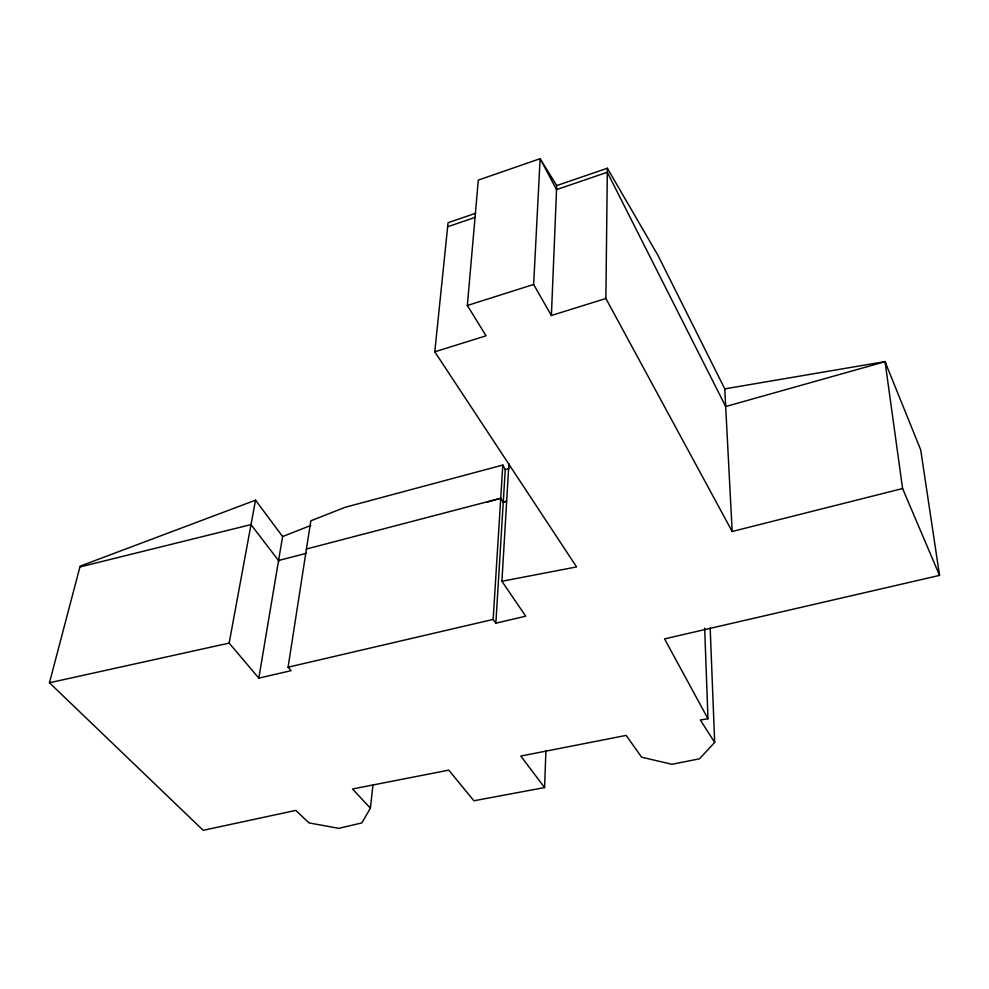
<?xml version="1.0" encoding="UTF-8"?>
<svg xmlns="http://www.w3.org/2000/svg" width="989" height="989" viewBox="0 0 989 989"><rect width="100%" height="100%" fill="white"/><g stroke="black" fill="none" stroke-linecap="round" stroke-linejoin="round"><path stroke-width="1.48" d="M605.886 298.493L607.357 168.241L556.72 185.586L551.392 315.503L605.886 298.493L732.169 531.489L902.586 488.541L939.55 575.388L664.559 638.894L707.976 718.78L700.323 719.98L714.676 742.43L699.507 758.798L671.964 764.299L641.614 757.191L626.161 735.408L520.795 756.053L544.605 787.565L473.904 800.781L448.783 770.134L352.48 788.987L370.405 808.161L361.85 822.897L338.868 828.337L308.988 822.91L295.835 810.387L203.19 830.315L49.45 682.769L80.134 566.153L255.521 500.174L282.594 536.545L258.809 678.133L291.162 670.653L288.083 667.204L310.818 520.82L345.21 507.27L502.808 465.04L505.255 469.565L495.86 623.169L525.728 616.196L501.905 581.272L508.902 463.631M544.605 787.565L545.916 750.503M551.392 315.503L533.64 284.473L540.13 158.685L478.305 180.109L467.34 305.49L486.069 335.815L434.789 351.8L576.575 566.932L501.905 581.272M495.86 623.169L493.152 619.423L502.808 465.04M434.789 351.8L448.066 222.71L475.61 213.29M370.405 808.161L372.94 785.155M258.809 678.133L229.151 643.097L255.521 500.174M282.594 536.545L310.818 525.468M447.646 226.765L475.252 217.333M467.34 305.49L533.64 284.473M487.379 502.041L500.731 498.258L503.265 502.078L506.158 501.312M505.255 469.565L509.533 468.415M503.265 502.078L506.232 501.299M306.442 549.019L500.731 498.258M278.564 560.516L306.38 553.296M79.924 566.944L251.008 524.603L279.071 561.245M288.083 667.204L493.152 619.423M49.45 682.769L229.151 643.097M607.357 168.241L658.044 255.508L724.764 388.875L885.031 361.591L886.231 364.644M556.72 185.586L540.13 158.685L556.547 189.616L607.308 172.247L725.679 406.541L885.044 361.69L920.685 449.822L939.55 575.388M885.031 361.591L902.586 488.541M724.764 388.875L732.169 531.489M710.176 628.052L714.676 742.43M704.663 628.2L707.976 718.78"/></g></svg>
